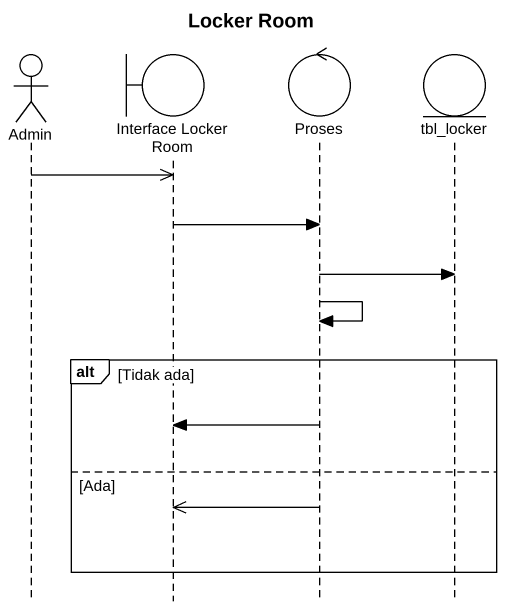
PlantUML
@startuml
title Locker Room
hide footbox
actor Admin
boundary "Interface Locker Room" as Interface_Locker_Room
control Proses
entity tbl_locker

Admin ->> Interface_Locker_Room
Interface_Locker_Room -> Proses
Proses -> tbl_locker
Proses -> Proses
alt Tidak ada
  Proses -> Interface_Locker_Room
else Ada
  Proses ->> Interface_Locker_Room
end
@enduml
